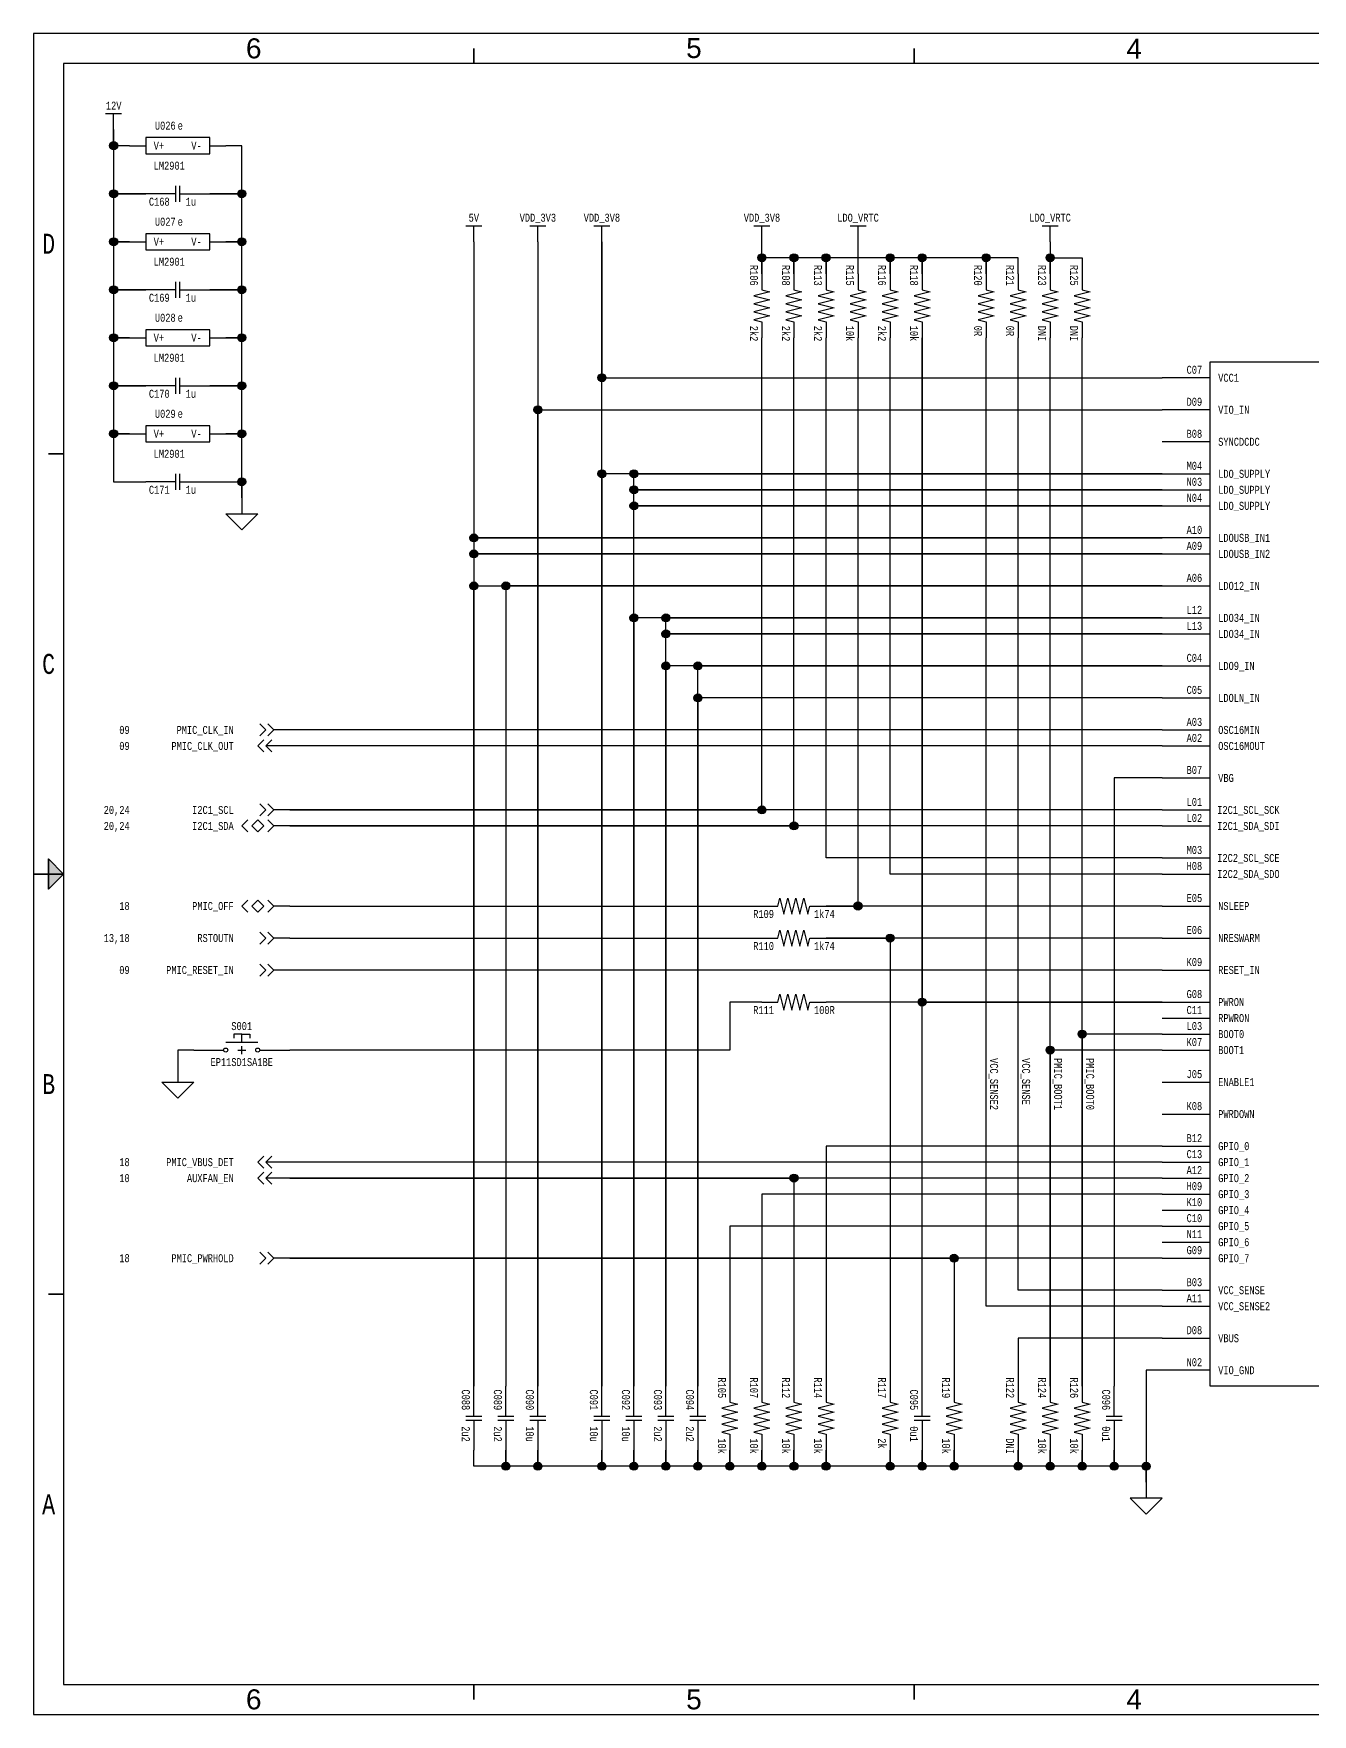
# Paper-space layout '11' of a CAD drawing. Header units: inches. Extents: x 0.2 to 16.8, y 0.2 to 10.8.
# Drawn here: x 0.25 to 8.24, y 0.25 to 10.75 of the extents above; entities that cross this region are included whole.
import ezdxf
from ezdxf.enums import TextEntityAlignment as Align

# ---------------------------------------------------------------- set-up
doc = ezdxf.new("R2010")
doc.units = ezdxf.units.IN
doc.header["$MEASUREMENT"] = 0
for name, color, linetype in [('BORDER', 13, 'Continuous'), ('COMPONENT', 14, 'Continuous'), ('SIGNAL', 84, 'Continuous'), ('TEXT', 252, 'Continuous')]:
    doc.layers.add(name, color=color, linetype=linetype)
doc.styles.add('Monotxt_75', font='monotxt.shx', dxfattribs={"width": 0.75})
doc.styles.get("Standard").update_dxf_attribs({"font": 'arial.ttf'})

# ---------------------------------------------------------------- blocks, each defined once
blk = doc.blocks.new('ANSI B Frame')
at = {"layer": 'BORDER', "lineweight": 35}
h = blk.add_hatch(color=256, dxfattribs=at)
h.dxf.hatch_style = 1
h.paths.add_polyline_path([(0.34375, 5.59375), (0.34375, 5.5), (0.4375, 5.5)])
h.paths.add_polyline_path([(0.4375, 5.5), (0.34375, 5.5), (0.34375, 5.40625)])
at = {"layer": 'BORDER'}
for points in [[(0.25, 0.25), (16.75, 0.25), (16.75, 10.75), (0.25, 10.75)], [(0.4375, 0.4375), (16.5625, 0.4375), (16.5625, 10.5625), (0.4375, 10.5625)]]:
    blk.add_lwpolyline(points, close=True, dxfattribs=at)
at = {"layer": 'BORDER', "lineweight": 35}
for points in [[(3, 10.65625), (3, 10.5625)], [(5.75, 10.65625), (5.75, 10.5625)], [(0.34375, 8.125), (0.4375, 8.125)], [(0.4375, 5.5), (0.25, 5.5)], [(0.34375, 2.875), (0.4375, 2.875)], [(3, 0.34375), (3, 0.4375)], [(5.75, 0.34375), (5.75, 0.4375)]]:
    blk.add_lwpolyline(points, dxfattribs=at)
blk.add_lwpolyline([(0.4375, 5.5), (0.34375, 5.59375), (0.34375, 5.40625)], close=True, dxfattribs=at)
at = {"layer": 'BORDER', "style": 'Monotxt_75', "width": 0.75}
for s, p in [('D', (0.34375, 9.4375)), ('C', (0.34375, 6.8125)), ('B', (0.34375, 4.1875)), ('A', (0.34375, 1.5625))]:
    blk.add_text(s, height=0.125, dxfattribs=at).set_placement(p, align=Align.MIDDLE_CENTER)
at = {"layer": 'BORDER', "flags": 8}
for tag, p in [('ZN6', (1.625, 10.65787)), ('ZN5', (4.375, 10.66009)), ('ZN4', (7.125, 10.65625)), ('ZN3', (9.875, 10.65796)), ('ZN2', (12.625, 10.65574)), ('ZN1', (15.375, 10.65574)), ('ZN6', (1.625, 0.34375)), ('ZN5', (4.375, 0.34375)), ('ZN4', (7.125, 0.34375)), ('ZN3', (9.875, 0.34375)), ('ZN2', (12.625, 0.34375)), ('ZN1', (15.375, 0.34375))]:
    blk.add_attdef(tag, text='', height=0.125, dxfattribs=at).set_placement(p, align=Align.MIDDLE_CENTER)
at = {"layer": 'TEXT', "style": 'Monotxt_75', "width": 0.75, "flags": 8}
for tag, height, p in [('DESRP', 0.0625, (13.625, 1)), ('DWG_NO', 0.1875, (13.9625, 0.7125))]:
    blk.add_attdef(tag, text='', height=height, dxfattribs=at).set_placement(p, align=Align.MIDDLE_LEFT)
for tag, height, p in [('SHTSZ', 0.1875, (13.7375, 0.7125)), ('REV', 0.1875, (16.4125, 0.7125)), ('SCALE', 0.0625, (14.15625, 0.5)), ('REVDATE', 0.0625, (15.11875, 0.5)), ('CURRSHT', 0.0625, (16.0625, 0.5)), ('LASTSHT', 0.0625, (16.4375, 0.5))]:
    blk.add_attdef(tag, text='', height=height, dxfattribs=at).set_placement(p, align=Align.MIDDLE_CENTER)
blk = doc.blocks.new('TPS659037x_A')
blk.add_lwpolyline([(-0.9, 3.2), (0.9, 3.2), (0.9, -3.2), (-0.9, -3.2)], close=True)
for points in [[(-0.9, 3.1), (-1.2, 3.1)], [(1.2, 3.1), (0.9, 3.1)], [(-0.9, 2.9), (-1.2, 2.9)], [(1.2, 2.9), (0.9, 2.9)], [(-0.9, 2.7), (-1.2, 2.7)], [(1.2, 2.7), (0.9, 2.7)], [(-1.2, 2.5), (-0.9, 2.5)], [(1.2, 2.5), (0.9, 2.5)], [(-1.2, 2.4), (-0.9, 2.4)], [(1.2, 2.4), (0.9, 2.4)], [(-1.2, 2.3), (-0.9, 2.3)], [(-0.9, 2.1), (-1.2, 2.1)], [(1.2, 2.2), (0.9, 2.2)], [(1.2, 2.1), (0.9, 2.1)], [(-1.2, 2), (-0.9, 2)], [(1.2, 1.9), (0.9, 1.9)], [(-1.2, 1.8), (-0.9, 1.8)], [(1.2, 1.7), (0.9, 1.7)], [(-1.2, 1.6), (-0.9, 1.6)], [(-1.2, 1.5), (-0.9, 1.5)], [(1.2, 1.5), (0.9, 1.5)], [(-1.2, 1.3), (-0.9, 1.3)], [(1.2, 1.3), (0.9, 1.3)], [(-1.2, 1.1), (-0.9, 1.1)], [(1.2, 1.1), (0.9, 1.1)], [(1.2, 1), (0.9, 1)], [(-1.2, 0.9), (-0.9, 0.9)], [(1.2, 0.9), (0.9, 0.9)], [(-1.2, 0.8), (-0.9, 0.8)], [(1.2, 0.8), (0.9, 0.8)], [(-1.2, 0.6), (-0.9, 0.6)], [(1.2, 0.6), (0.9, 0.6)], [(-1.2, 0.4), (-0.9, 0.4)], [(1.2, 0.4), (0.9, 0.4)], [(-1.2, 0.3), (-0.9, 0.3)], [(1.2, 0.3), (0.9, 0.3)], [(1.2, 0.2), (0.9, 0.2)], [(-1.2, 0.1), (-0.9, 0.1)], [(1.2, 0.1), (0.9, 0.1)], [(-1.2, 0), (-0.9, 0)], [(1.2, -0.1), (0.9, -0.1)], [(-1.2, -0.2), (-0.9, -0.2)], [(1.2, -0.2), (0.9, -0.2)], [(1.2, -0.3), (0.9, -0.3)], [(-1.2, -0.4), (-0.9, -0.4)], [(1.2, -0.4), (0.9, -0.4)], [(-1.2, -0.6), (-0.9, -0.6)], [(1.2, -0.6), (0.9, -0.6)], [(-1.2, -0.8), (-0.9, -0.8)], [(1.2, -0.8), (0.9, -0.8)], [(-1.2, -0.9), (-0.9, -0.9)], [(-1.2, -1), (-0.9, -1)], [(1.2, -1), (0.9, -1)], [(-1.2, -1.1), (-0.9, -1.1)], [(1.2, -1.1), (0.9, -1.1)], [(1.2, -1.2), (0.9, -1.2)], [(-1.2, -1.3), (-0.9, -1.3)], [(1.2, -1.3), (0.9, -1.3)], [(-1.2, -1.5), (-0.9, -1.5)], [(1.2, -1.5), (0.9, -1.5)], [(1.2, -1.6), (0.9, -1.6)], [(-1.2, -1.7), (-0.9, -1.7)], [(1.2, -1.7), (0.9, -1.7)], [(-1.2, -1.8), (-0.9, -1.8)], [(1.2, -1.8), (0.9, -1.8)], [(-1.2, -1.9), (-0.9, -1.9)], [(1.2, -1.9), (0.9, -1.9)], [(-1.2, -2), (-0.9, -2)], [(1.2, -2), (0.9, -2)], [(-1.2, -2.1), (-0.9, -2.1)], [(-1.2, -2.2), (-0.9, -2.2)], [(1.2, -2.1), (0.9, -2.1)], [(1.2, -2.2), (0.9, -2.2)], [(-1.2, -2.3), (-0.9, -2.3)], [(1.2, -2.3), (0.9, -2.3)], [(-1.2, -2.4), (-0.9, -2.4)], [(1.2, -2.4), (0.9, -2.4)], [(1.2, -2.5), (0.9, -2.5)], [(-1.2, -2.6), (-0.9, -2.6)], [(1.2, -2.6), (0.9, -2.6)], [(-1.2, -2.7), (-0.9, -2.7)], [(1.2, -2.7), (0.9, -2.7)], [(1.2, -2.8), (0.9, -2.8)], [(-1.2, -2.9), (-0.9, -2.9)], [(1.2, -2.9), (0.9, -2.9)], [(1.2, -3), (0.9, -3)], [(-0.9, -3.1), (-1.2, -3.1)], [(1.2, -3.1), (0.9, -3.1)]]:
    blk.add_lwpolyline(points)
at = {"color": 7}
for points in [[(-0.1, 0), (0, 0), (0, 0.1)], [(0, -0.1), (0, 0), (0.1, 0)]]:
    blk.add_lwpolyline(points, dxfattribs=at)
at = {"layer": 'TEXT', "style": 'Monotxt_75', "width": 0.75}
for s, p in [('a', (0.85, 3.25)), ('C07', (-0.95, 3.125)), ('D09', (-0.95, 2.925)), ('B08', (-0.95, 2.725)), ('A10', (-0.95, 2.125)), ('A09', (-0.95, 2.025)), ('A06', (-0.95, 1.825)), ('C04', (-0.95, 1.325)), ('C05', (-0.95, 1.125)), ('A03', (-0.95, 0.925)), ('A02', (-0.95, 0.825)), ('B07', (-0.95, 0.625)), ('L01', (-0.95, 0.425)), ('L02', (-0.95, 0.325)), ('M03', (-0.95, 0.125)), ('H08', (-0.95, 0.025)), ('E05', (-0.95, -0.175)), ('E06', (-0.95, -0.375)), ('K09', (-0.95, -0.575)), ('G08', (-0.95, -0.775)), ('C11', (-0.95, -0.875)), ('L03', (-0.95, -0.975)), ('K07', (-0.95, -1.075)), ('J05', (-0.95, -1.275)), ('K08', (-0.95, -1.475)), ('B12', (-0.95, -1.675)), ('C13', (-0.95, -1.775)), ('A12', (-0.95, -1.875)), ('H09', (-0.95, -1.975)), ('K10', (-0.95, -2.075)), ('C10', (-0.95, -2.175)), ('N11', (-0.95, -2.275)), ('G09', (-0.95, -2.375)), ('B03', (-0.95, -2.575)), ('A11', (-0.95, -2.675)), ('D08', (-0.95, -2.875)), ('N02', (-0.95, -3.075))]:
    blk.add_text(s, height=0.05, dxfattribs=at).set_placement(p, align=Align.RIGHT)
for s, p in [('B09', (0.95, 3.125)), ('A08', (0.95, 2.925)), ('C08', (0.95, 2.725)), ('C06', (0.95, 2.525)), ('B06', (0.95, 2.425)), ('K11', (0.95, 2.225)), ('K12', (0.95, 2.125)), ('A05', (0.95, 1.925)), ('B05', (0.95, 1.725)), ('M11', (0.95, 1.525)), ('C01', (0.95, 1.325)), ('J07', (0.95, 1.125)), ('K01', (0.95, 1.025)), ('F08', (0.95, 0.925)), ('G06', (0.95, 0.825)), ('N12', (0.95, 0.625)), ('B04', (0.95, 0.425)), ('B02', (0.95, 0.325)), ('C02', (0.95, 0.225)), ('C03', (0.95, 0.125)), ('A04', (0.95, -0.575)), ('M12', (0.95, -0.775))]:
    blk.add_text(s, height=0.05, dxfattribs=at).set_placement(p)
for s, p in [('VCC1', (-0.85, 3.1)), ('VIO_IN', (-0.85, 2.9)), ('SYNCDCDC', (-0.85, 2.7)), ('LDO_SUPPLY', (-0.85, 2.5)), ('LDO_SUPPLY', (-0.85, 2.4)), ('LDO_SUPPLY', (-0.85, 2.3)), ('LDOUSB_IN1', (-0.85, 2.1)), ('LDOUSB_IN2', (-0.85, 2)), ('LDO12_IN', (-0.85, 1.8)), ('LDO34_IN', (-0.85, 1.6)), ('LDO34_IN', (-0.85, 1.5)), ('LDO9_IN', (-0.85, 1.3)), ('LDOLN_IN', (-0.85, 1.1)), ('OSC16MIN', (-0.85, 0.9)), ('OSC16MOUT', (-0.85, 0.8)), ('VBG', (-0.85, 0.6)), ('I2C1_SCL_SCK', (-0.856, 0.4)), ('I2C1_SDA_SDI', (-0.856, 0.3)), ('I2C2_SCL_SCE', (-0.856, 0.1)), ('I2C2_SDA_SDO', (-0.856, 0)), ('NSLEEP', (-0.85, -0.2)), ('NRESWARM', (-0.85, -0.4)), ('RESET_IN', (-0.85, -0.6)), ('PWRON', (-0.85, -0.8)), ('RPWRON', (-0.85, -0.9)), ('BOOT0', (-0.85, -1)), ('BOOT1', (-0.85, -1.1)), ('ENABLE1', (-0.85, -1.3)), ('PWRDOWN', (-0.85, -1.5)), ('GPIO_0', (-0.85, -1.7)), ('GPIO_1', (-0.85, -1.8)), ('GPIO_2', (-0.85, -1.9)), ('GPIO_3', (-0.85, -2)), ('GPIO_4', (-0.85, -2.1)), ('GPIO_5', (-0.85, -2.2)), ('GPIO_6', (-0.85, -2.3)), ('GPIO_7', (-0.85, -2.4)), ('VCC_SENSE', (-0.85, -2.6)), ('VCC_SENSE2', (-0.85, -2.7)), ('VBUS', (-0.85, -2.9)), ('VIO_GND', (-0.85, -3.1))]:
    blk.add_text(s, height=0.05, dxfattribs=at).set_placement(p, align=Align.MIDDLE_LEFT)
for s, p in [('LDOUSB_OUT', (0.8, 3.1)), ('LDOVRTC_OUT', (0.8, 2.9)), ('LDOVANA_OUT', (0.8, 2.7)), ('LDO1_OUT', (0.8, 2.5)), ('LDO2_OUT', (0.8, 2.4)), ('LDO3_OUT', (0.8, 2.2)), ('LDO4_OUT', (0.8, 2.1)), ('LDO9_OUT', (0.8, 1.9)), ('LDOLN_OUT', (0.8, 1.7)), ('CLK32KGO', (0.85, 1.5)), ('OSC16MCAP', (0.85, 1.3)), ('POWERGOOD', (0.85, 1.1)), ('INT', (0.844, 1)), ('REGEN1', (0.85, 0.9)), ('RESET_OUT', (0.85, 0.8)), ('VPROG', (0.85, 0.6)), ('GPADC_VREF', (0.85, 0.4)), ('GPADC_IN0', (0.85, 0.3)), ('GPADC_IN1', (0.85, 0.2)), ('GPADC_IN2', (0.85, 0.1)), ('NC', (0.85, -0.1)), ('NC', (0.85, -0.2)), ('NC', (0.85, -0.3)), ('NC', (0.85, -0.4)), ('REFGND1', (0.85, -0.6)), ('GND_DIG', (0.85, -0.8)), ('GND_ANA', (0.85, -1)), ('GND_ANA', (0.85, -1.1)), ('GND_ANA', (0.85, -1.2)), ('GND_ANA', (0.85, -1.3)), ('PBKG', (0.85, -1.5)), ('PBKG', (0.85, -1.6)), ('PBKG', (0.85, -1.7)), ('PBKG', (0.85, -1.8)), ('PBKG', (0.85, -1.9)), ('PBKG', (0.85, -2)), ('PBKG', (0.85, -2.1)), ('PBKG', (0.85, -2.2)), ('PBKG', (0.85, -2.3)), ('PBKG', (0.85, -2.4)), ('PBKG', (0.85, -2.5)), ('PBKG', (0.85, -2.6)), ('PBKG', (0.85, -2.7)), ('PBKG', (0.85, -2.8)), ('PBKG', (0.85, -2.9)), ('PBKG', (0.85, -3)), ('PBKG', (0.85, -3.1))]:
    blk.add_text(s, height=0.05, dxfattribs=at).set_placement(p, align=Align.MIDDLE_RIGHT)
blk.add_text('TPS659037xZWS', height=0.05, dxfattribs=at).set_placement((0.85, -3.25), align=Align.TOP_RIGHT)
at = {"layer": 'TEXT', "char_height": 0.05, "line_spacing_factor": 1.2, "style": 'Monotxt_75'}
for s, insert, width, attachment_point in [('M04\\PN03\\PN04', (-0.95, 2.575), 0.4, 3), ('L12\\PL13', (-0.95, 1.675), 0.25, 3), ('C09\\PK04\\PK05\\PL04', (0.95, -0.025), 0.55, 1), ('A07\\PE07\\PF05\\PM13', (0.95, -0.925), 0.55, 1), ('A01\\PA13\\PB10\\PB11\\PD06\\PD07\\PE08\\PF06\\PF07\\PG07\\PH06\\PH07\\PJ06\\PM01\\PM02\\PN01\\PN13', (0.95, -1.425), 0.55, 1)]:
    blk.add_mtext(s, dxfattribs=dict(at, insert=insert, width=width, attachment_point=attachment_point))
at = {"layer": 'TEXT', "style": 'Monotxt_75', "width": 0.75, "flags": 8}
blk.add_attdef('REFNO', text='', height=0.05, dxfattribs=at).set_placement((0.812, 3.25), align=Align.RIGHT)
blk = doc.blocks.new('FLOAT_GND')
blk.add_lwpolyline([(0, 0), (0, -0.05)])
blk.add_lwpolyline([(-0.05, -0.05), (0.05, -0.05), (0, -0.1)], close=True)
blk = doc.blocks.new('CONNECT')
blk.add_hatch(color=256).paths.add_polyline_path([(0.0125, 0, 1), (-0.0125, 0, 1)])
blk.add_circle((0, 0), 0.0125)
blk = doc.blocks.new('RES')
blk.add_lwpolyline([(-0.2, 0), (-0.1, 0), (-0.0875, 0.05), (-0.0625, -0.05), (-0.0375, 0.05), (-0.0125, -0.05), (0.0125, 0.05), (0.0375, -0.05), (0.0625, 0.05), (0.0875, -0.05), (0.1, 0), (0.2, 0)])
at = {"layer": 'TEXT', "style": 'Monotxt_75', "width": 0.75, "flags": 8}
blk.add_attdef('REFID', text='', height=0.05, dxfattribs=at).set_placement((-0.125, -0.025), align=Align.TOP_RIGHT)
blk.add_attdef('VALUE', text='', height=0.05, dxfattribs=at).set_placement((0.125, -0.025), align=Align.TOP_LEFT)
blk = doc.blocks.new('CAP')
for points in [[(0, 0.0125), (0, 0.2)], [(-0.05, 0.0125), (0.05, 0.0125)], [(-0.05, -0.0125), (0.05, -0.0125)], [(0, -0.0125), (0, -0.2)]]:
    blk.add_lwpolyline(points)
at = {"layer": 'TEXT', "style": 'Monotxt_75', "width": 0.75, "flags": 8}
blk.add_attdef('REFID', text='', height=0.05, rotation=270, dxfattribs=at).set_placement((-0.025, 0.05), align=Align.TOP_RIGHT)
blk.add_attdef('VALUE', text='', height=0.05, rotation=270, dxfattribs=at).set_placement((-0.025, -0.05), align=Align.TOP_LEFT)
blk = doc.blocks.new('FROM_CONN')
for points in [[(0, 0), (0.05, 0)], [(0.06875, 0.01875), (0.05, 0), (0.06875, -0.01875)], [(0.09375, 0.01875), (0.075, 0), (0.09375, -0.01875)]]:
    blk.add_lwpolyline(points)
blk = doc.blocks.new('TO_CONN')
for points in [[(0, 0), (0.075, 0)], [(0.05625, 0.01875), (0.075, 0), (0.05625, -0.01875)], [(0.08125, 0.01875), (0.1, 0), (0.08125, -0.01875)]]:
    blk.add_lwpolyline(points)
blk = doc.blocks.new('BIDIR_CONN')
for points in [[(0, 0), (0.05, 0)], [(0.06875, 0.01875), (0.05, 0), (0.06875, -0.01875)], [(0.13125, 0.01875), (0.15, 0), (0.13125, -0.01875)]]:
    blk.add_lwpolyline(points)
blk.add_lwpolyline([(0.1, 0.01875), (0.08125, 0), (0.1, -0.01875), (0.11875, 0)], close=True)
blk = doc.blocks.new('SUPPLY_BUS')
for points in [[(0, 0), (0.05, 0)], [(0.05, 0.025), (0.05, -0.025)]]:
    blk.add_lwpolyline(points)
blk = doc.blocks.new('SWITCH_MOM_PB')
for points in [[(-0.3, 0), (-0.1125, 0)], [(-0.1, 0.05), (0.1, 0.05)], [(0, 0.05), (0, 0.1), (-0.05, 0.1), (-0.05, 0.075)], [(0, 0.1), (0.05, 0.1), (0.05, 0.075)], [(0.1125, 0), (0.3, 0)]]:
    blk.add_lwpolyline(points)
at = {"color": 7}
for points in [[(-0.025, 0), (0, 0), (0, 0.025)], [(0, -0.025), (0, 0), (0.025, 0)]]:
    blk.add_lwpolyline(points, dxfattribs=at)
for centre in [(-0.1, 0), (0.1, 0)]:
    blk.add_circle(centre, 0.0125)
at = {"layer": 'TEXT', "style": 'Monotxt_75', "width": 0.75, "flags": 8}
blk.add_attdef('REFID', text='', height=0.05, dxfattribs=at).set_placement((0, 0.125), align=Align.CENTER)
blk.add_attdef('MFGPN', text='', height=0.05, dxfattribs=at).set_placement((0, -0.05), align=Align.TOP_CENTER)
blk = doc.blocks.new('OPAMP_GEN_PWR')
for points in [[(-0.3, 0), (-0.2, 0)], [(0.2, 0), (0.3, 0)]]:
    blk.add_lwpolyline(points)
blk.add_lwpolyline([(-0.2, -0.05), (0.2, -0.05), (0.2, 0.05), (-0.2, 0.05)], close=True)
at = {"layer": 'TEXT', "style": 'Monotxt_75', "width": 0.75}
blk.add_text('V+', height=0.05, dxfattribs=at).set_placement((-0.15, 0), align=Align.MIDDLE_LEFT)
blk.add_text('V-', height=0.05, dxfattribs=at).set_placement((0.15, 0), align=Align.MIDDLE_RIGHT)
at = {"layer": 'TEXT', "style": 'Monotxt_75', "width": 0.75, "flags": 8}
for tag, p in [('REFID', (-0.0125, 0.1)), ('VP', (-0.225, 0.025))]:
    blk.add_attdef(tag, text='', height=0.05, dxfattribs=at).set_placement(p, align=Align.RIGHT)
for tag, p in [('INST', (0, 0.1)), ('VN', (0.225, 0.025))]:
    blk.add_attdef(tag, p, '', height=0.05, dxfattribs=at)
blk.add_attdef('MFGPN', text='', height=0.05, dxfattribs=at).set_placement((-0.15, -0.1), align=Align.TOP_LEFT)

psp = doc.layouts.new('11')

# ---------------------------------------------------------------- linework, layer by layer
at = {"layer": 'SIGNAL'}
for points in [[(0.85, 10.05), (0.75, 10.05), (0.75, 10.15), (0.75, 9.75), (0.95, 9.75), (0.775, 9.75), (0.75, 9.725), (0.75, 9.45), (0.85, 9.45), (0.775, 9.45), (0.75, 9.425), (0.75, 9.15), (0.95, 9.15), (0.775, 9.15), (0.75, 9.125), (0.75, 8.85), (0.85, 8.85), (0.775, 8.85), (0.75, 8.825), (0.75, 8.55), (0.95, 8.55), (0.775, 8.55), (0.75, 8.525), (0.75, 8.25), (0.85, 8.25), (0.775, 8.25), (0.75, 8.225), (0.75, 7.95), (0.95, 7.95)], [(1.35, 7.95), (1.55, 7.95), (1.55, 7.85), (1.55, 8.25), (1.45, 8.25), (1.525, 8.25), (1.55, 8.275), (1.55, 8.55), (1.35, 8.55), (1.525, 8.55), (1.55, 8.575), (1.55, 8.85), (1.45, 8.85), (1.525, 8.85), (1.55, 8.875), (1.55, 9.15), (1.35, 9.15), (1.525, 9.15), (1.55, 9.175), (1.55, 9.45), (1.45, 9.45), (1.525, 9.45), (1.55, 9.475), (1.55, 9.75), (1.35, 9.75), (1.525, 9.75), (1.55, 9.775), (1.55, 10.05), (1.45, 10.05)], [(3, 9.45), (3, 7.625), (3.025, 7.6), (7.3, 7.6), (3, 7.6), (3, 7.5), (7.3, 7.5), (3.025, 7.5), (3, 7.475), (3, 2.3), (3, 7.3), (7.3, 7.3), (3.2, 7.3), (3.2, 2.3)], [(7.3, 6.6), (4.4, 6.6), (4.4, 2.3), (4.4, 6.8), (7.3, 6.8), (4.2, 6.8), (4.2, 2.3), (4.2, 7), (7.3, 7), (4.225, 7), (4.2, 7.025), (4.2, 7.1), (7.3, 7.1), (4, 7.1), (4, 2.3), (4, 7.8), (7.3, 7.8), (4.025, 7.8), (4, 7.825), (4, 7.9), (7.3, 7.9), (4.025, 7.9), (4, 7.925), (4, 8), (7.3, 8), (3.8, 8), (3.8, 2.3), (3.8, 9.45), (3.8, 8.6), (7.3, 8.6)], [(6.4, 9.25), (6.4, 9.35), (6.2, 9.35), (6.2, 9.25), (6.2, 9.325), (6.175, 9.35), (5.8, 9.35), (5.8, 9.25), (5.8, 9.325), (5.775, 9.35), (5.625, 9.35), (5.6, 9.325), (5.6, 9.25), (5.6, 9.35), (5.2, 9.35), (5.2, 9.25), (5.2, 9.325), (5.175, 9.35), (5, 9.35), (5, 9.25), (5, 9.325), (4.975, 9.35), (4.8, 9.35), (4.8, 9.25), (4.8, 9.45)], [(5.4, 9.25), (5.4, 9.45)], [(6.6, 9.45), (6.6, 9.25), (6.6, 9.35), (6.8, 9.35), (6.8, 9.25)], [(3.4, 9.45), (3.4, 2.3), (3.4, 8.4), (7.3, 8.4)], [(7.3, 5.9), (1.85, 5.9), (4.8, 5.9), (4.8, 8.85)], [(7.3, 5.8), (1.85, 5.8), (5, 5.8), (5, 8.85)], [(7.3, 5.3), (5.2, 5.3), (5.4, 5.3), (5.4, 8.85)], [(5.8, 2.3), (5.8, 8.85), (5.8, 4.7), (7.3, 4.7), (5.2, 4.7)], [(7.3, 5.6), (5.2, 5.6), (5.2, 8.85)], [(7.3, 5.5), (5.6, 5.5), (5.6, 8.85)], [(7.3, 2.8), (6.2, 2.8), (6.2, 8.85)], [(7.3, 2.9), (6.4, 2.9), (6.4, 8.85)], [(7.3, 4.4), (6.6, 4.4), (6.6, 2.3), (6.6, 8.85)], [(7.3, 4.5), (6.8, 4.5), (6.8, 2.3), (6.8, 8.85)], [(7.3, 6.4), (1.85, 6.4)], [(7.3, 6.3), (1.85, 6.3)], [(7.3, 6.1), (7, 6.1), (7, 2.3)], [(1.85, 5.3), (4.8, 5.3)], [(1.85, 5.1), (4.8, 5.1)], [(7.3, 5.1), (5.2, 5.1), (5.6, 5.1), (5.6, 2.3)], [(7.3, 4.9), (1.85, 4.9)], [(4.8, 4.7), (4.6, 4.7), (4.6, 4.4), (1.85, 4.4)], [(1.25, 4.4), (1.15, 4.4), (1.15, 4.3)], [(7.3, 3.8), (5.2, 3.8), (5.2, 2.3)], [(7.3, 3.7), (1.85, 3.7)], [(7.3, 3.6), (1.85, 3.6), (5, 3.6), (5, 2.3)], [(7.3, 3.5), (4.8, 3.5), (4.8, 2.3)], [(7.3, 3.3), (4.6, 3.3), (4.6, 2.3)], [(7.3, 3.1), (1.85, 3.1), (6, 3.1), (6, 2.3)], [(7.3, 2.6), (6.4, 2.6), (6.4, 2.3)], [(7.3, 2.4), (7.2, 2.4), (7.2, 1.7), (7.2, 1.8), (7, 1.8), (7, 1.9), (7, 1.825), (6.975, 1.8), (6.8, 1.8), (6.8, 1.9), (6.8, 1.825), (6.775, 1.8), (6.6, 1.8), (6.6, 1.9), (6.6, 1.825), (6.575, 1.8), (6.4, 1.8), (6.4, 1.9), (6.4, 1.825), (6.375, 1.8), (6, 1.8), (6, 1.9), (6, 1.825), (5.975, 1.8), (5.8, 1.8), (5.8, 1.9), (5.8, 1.825), (5.775, 1.8), (5.6, 1.8), (5.6, 1.9), (5.6, 1.825), (5.575, 1.8), (5.2, 1.8), (5.2, 1.9), (5.2, 1.825), (5.175, 1.8), (5, 1.8), (5, 1.9), (5, 1.825), (4.975, 1.8), (4.8, 1.8), (4.8, 1.9), (4.8, 1.825), (4.775, 1.8), (4.6, 1.8), (4.6, 1.9), (4.6, 1.825), (4.575, 1.8), (4.4, 1.8), (4.4, 1.9), (4.4, 1.825), (4.375, 1.8), (4.2, 1.8), (4.2, 1.9), (4.2, 1.825), (4.175, 1.8), (4, 1.8), (4, 1.9), (4, 1.825), (3.975, 1.8), (3.8, 1.8), (3.8, 1.9), (3.8, 1.825), (3.775, 1.8), (3.4, 1.8), (3.4, 1.9), (3.4, 1.825), (3.375, 1.8), (3.2, 1.8), (3.2, 1.9), (3.2, 1.825), (3.175, 1.8), (3, 1.8), (3, 1.9)]]:
    psp.add_lwpolyline(points, dxfattribs=at)

# ---------------------------------------------------------------- block references
ref = psp.add_blockref('ANSI B Frame', (0, 0))
ref.add_attrib('ZN4', '4', dxfattribs={"layer": 'BORDER', "height": 0.125}).set_placement((7.125, 0.344), align=Align.MIDDLE_CENTER)
ref.add_attrib('ZN4', '4', dxfattribs={"layer": 'BORDER', "height": 0.125}).set_placement((7.125, 10.656), align=Align.MIDDLE_CENTER)
ref.add_attrib('ZN5', '5', dxfattribs={"layer": 'BORDER', "height": 0.125}).set_placement((4.375, 0.344), align=Align.MIDDLE_CENTER)
ref.add_attrib('ZN5', '5', dxfattribs={"layer": 'BORDER', "height": 0.125}).set_placement((4.375, 10.66), align=Align.MIDDLE_CENTER)
ref.add_attrib('ZN6', '6', dxfattribs={"layer": 'BORDER', "height": 0.125}).set_placement((1.625, 0.344), align=Align.MIDDLE_CENTER)
ref.add_attrib('ZN6', '6', dxfattribs={"layer": 'BORDER', "height": 0.125}).set_placement((1.625, 10.658), align=Align.MIDDLE_CENTER)
at = {"layer": 'COMPONENT', "xscale": 2, "yscale": 2, "zscale": 2}
for name, p, rotation in [('SUPPLY_BUS', (0.75, 10.15), 90), ('SUPPLY_BUS', (3, 9.45), 90), ('SUPPLY_BUS', (3.4, 9.45), 90), ('SUPPLY_BUS', (3.8, 9.45), 90), ('SUPPLY_BUS', (4.8, 9.45), 90), ('SUPPLY_BUS', (5.4, 9.45), 90), ('SUPPLY_BUS', (6.6, 9.45), 90), ('FROM_CONN', (1.85, 6.4), 180), ('TO_CONN', (1.85, 6.3), 180), ('FROM_CONN', (1.85, 5.9), 180), ('FROM_CONN', (1.85, 5.1), 180), ('FROM_CONN', (1.85, 4.9), 180), ('TO_CONN', (1.85, 3.7), 180), ('TO_CONN', (1.85, 3.6), 180), ('FROM_CONN', (1.85, 3.1), 180)]:
    psp.add_blockref(name, p, dxfattribs=dict(at, rotation=rotation))
at = {"layer": 'COMPONENT'}
for name, p, values in [('OPAMP_GEN_PWR', (1.15, 10.05), {'REFID': 'U026', 'INST': 'e', 'MFGPN': 'LM2901'}), ('OPAMP_GEN_PWR', (1.15, 9.45), {'REFID': 'U027', 'INST': 'e', 'MFGPN': 'LM2901'}), ('OPAMP_GEN_PWR', (1.15, 8.85), {'REFID': 'U028', 'INST': 'e', 'MFGPN': 'LM2901'}), ('OPAMP_GEN_PWR', (1.15, 8.25), {'REFID': 'U029', 'INST': 'e', 'MFGPN': 'LM2901'}), ('RES', (5, 5.3), {'REFID': 'R109', 'VALUE': '1k74'}), ('RES', (5, 5.1), {'REFID': 'R110', 'VALUE': '1k74'}), ('RES', (5, 4.7), {'REFID': 'R111', 'VALUE': '100R'}), ('SWITCH_MOM_PB', (1.55, 4.4), {'REFID': 'S001', 'MFGPN': 'EP11SD1SA1BE'})]:
    psp.add_blockref(name, p, dxfattribs=at).add_auto_attribs(values)
ref = psp.add_blockref('CAP', (1.15, 9.75), dxfattribs=dict(at, rotation=90))
ref.add_attrib('REFID', 'C168', dxfattribs={"layer": 'TEXT', "height": 0.05, "style": 'Monotxt_75', "width": 0.75}).set_placement((1.1, 9.725), align=Align.TOP_RIGHT)
ref.add_attrib('VALUE', '1u', dxfattribs={"layer": 'TEXT', "height": 0.05, "style": 'Monotxt_75', "width": 0.75}).set_placement((1.2, 9.725), align=Align.TOP_LEFT)
at = {"layer": 'COMPONENT', "rotation": 270}
for p, values in [((4.8, 9.05), {'REFID': 'R106', 'VALUE': '2k2'}), ((5, 9.05), {'REFID': 'R108', 'VALUE': '2k2'}), ((5.2, 9.05), {'REFID': 'R113', 'VALUE': '2k2'}), ((5.4, 9.05), {'REFID': 'R115', 'VALUE': '10k'}), ((5.6, 9.05), {'REFID': 'R116', 'VALUE': '2k2'}), ((5.8, 9.05), {'REFID': 'R118', 'VALUE': '10k'}), ((6.2, 9.05), {'REFID': 'R120', 'VALUE': '0R'}), ((6.4, 9.05), {'REFID': 'R121', 'VALUE': '0R'}), ((6.6, 9.05), {'REFID': 'R123', 'VALUE': 'DNI'}), ((6.8, 9.05), {'REFID': 'R125', 'VALUE': 'DNI'}), ((4.6, 2.1), {'REFID': 'R105', 'VALUE': '10k'}), ((4.8, 2.1), {'REFID': 'R107', 'VALUE': '10k'}), ((5, 2.1), {'REFID': 'R112', 'VALUE': '10k'}), ((5.2, 2.1), {'REFID': 'R114', 'VALUE': '10k'}), ((5.6, 2.1), {'REFID': 'R117', 'VALUE': '2k'}), ((6, 2.1), {'REFID': 'R119', 'VALUE': '10k'}), ((6.4, 2.1), {'REFID': 'R122', 'VALUE': 'DNI'}), ((6.6, 2.1), {'REFID': 'R124', 'VALUE': '10k'}), ((6.8, 2.1), {'REFID': 'R126', 'VALUE': '10k'})]:
    psp.add_blockref('RES', p, dxfattribs=at).add_auto_attribs(values)
at = {"layer": 'COMPONENT'}
ref = psp.add_blockref('CAP', (1.15, 9.15), dxfattribs=dict(at, rotation=90))
ref.add_attrib('REFID', 'C169', dxfattribs={"layer": 'TEXT', "height": 0.05, "style": 'Monotxt_75', "width": 0.75}).set_placement((1.1, 9.125), align=Align.TOP_RIGHT)
ref.add_attrib('VALUE', '1u', dxfattribs={"layer": 'TEXT', "height": 0.05, "style": 'Monotxt_75', "width": 0.75}).set_placement((1.2, 9.125), align=Align.TOP_LEFT)
ref = psp.add_blockref('TPS659037x_A', (8.5, 5.5), dxfattribs=at)
ref.add_attrib('REFNO', 'U014', dxfattribs={"layer": 'TEXT', "height": 0.05, "style": 'Monotxt_75', "width": 0.75}).set_placement((9.312, 8.75), align=Align.RIGHT)
ref = psp.add_blockref('CAP', (1.15, 8.55), dxfattribs=dict(at, rotation=90))
ref.add_attrib('REFID', 'C170', dxfattribs={"layer": 'TEXT', "height": 0.05, "style": 'Monotxt_75', "width": 0.75}).set_placement((1.1, 8.525), align=Align.TOP_RIGHT)
ref.add_attrib('VALUE', '1u', dxfattribs={"layer": 'TEXT', "height": 0.05, "style": 'Monotxt_75', "width": 0.75}).set_placement((1.2, 8.525), align=Align.TOP_LEFT)
ref = psp.add_blockref('CAP', (1.15, 7.95), dxfattribs=dict(at, rotation=90))
ref.add_attrib('REFID', 'C171', dxfattribs={"layer": 'TEXT', "height": 0.05, "style": 'Monotxt_75', "width": 0.75}).set_placement((1.1, 7.925), align=Align.TOP_RIGHT)
ref.add_attrib('VALUE', '1u', dxfattribs={"layer": 'TEXT', "height": 0.05, "style": 'Monotxt_75', "width": 0.75}).set_placement((1.2, 7.925), align=Align.TOP_LEFT)
at = {"layer": 'COMPONENT', "yscale": 2, "zscale": 2}
for name, p, xscale in [('FLOAT_GND', (1.55, 7.85), 2), ('BIDIR_CONN', (1.85, 5.8), -2), ('BIDIR_CONN', (1.85, 5.3), -2), ('FLOAT_GND', (1.15, 4.3), 2), ('FLOAT_GND', (7.2, 1.7), -2)]:
    psp.add_blockref(name, p, dxfattribs=dict(at, xscale=xscale))
at = {"layer": 'COMPONENT'}
ref = psp.add_blockref('CAP', (3, 2.1), dxfattribs=at)
ref.add_attrib('REFID', 'C088', dxfattribs={"layer": 'TEXT', "height": 0.05, "rotation": 270, "style": 'Monotxt_75', "width": 0.75}).set_placement((2.975, 2.15), align=Align.TOP_RIGHT)
ref.add_attrib('VALUE', '2u2', dxfattribs={"layer": 'TEXT', "height": 0.05, "rotation": 270, "style": 'Monotxt_75', "width": 0.75}).set_placement((2.975, 2.05), align=Align.TOP_LEFT)
ref = psp.add_blockref('CAP', (3.2, 2.1), dxfattribs=at)
ref.add_attrib('REFID', 'C089', dxfattribs={"layer": 'TEXT', "height": 0.05, "rotation": 270, "style": 'Monotxt_75', "width": 0.75}).set_placement((3.175, 2.15), align=Align.TOP_RIGHT)
ref.add_attrib('VALUE', '2u2', dxfattribs={"layer": 'TEXT', "height": 0.05, "rotation": 270, "style": 'Monotxt_75', "width": 0.75}).set_placement((3.175, 2.05), align=Align.TOP_LEFT)
ref = psp.add_blockref('CAP', (3.4, 2.1), dxfattribs=at)
ref.add_attrib('REFID', 'C090', dxfattribs={"layer": 'TEXT', "height": 0.05, "rotation": 270, "style": 'Monotxt_75', "width": 0.75}).set_placement((3.375, 2.15), align=Align.TOP_RIGHT)
ref.add_attrib('VALUE', '10u', dxfattribs={"layer": 'TEXT', "height": 0.05, "rotation": 270, "style": 'Monotxt_75', "width": 0.75}).set_placement((3.375, 2.05), align=Align.TOP_LEFT)
ref = psp.add_blockref('CAP', (3.8, 2.1), dxfattribs=at)
ref.add_attrib('REFID', 'C091', dxfattribs={"layer": 'TEXT', "height": 0.05, "rotation": 270, "style": 'Monotxt_75', "width": 0.75}).set_placement((3.775, 2.15), align=Align.TOP_RIGHT)
ref.add_attrib('VALUE', '10u', dxfattribs={"layer": 'TEXT', "height": 0.05, "rotation": 270, "style": 'Monotxt_75', "width": 0.75}).set_placement((3.775, 2.05), align=Align.TOP_LEFT)
ref = psp.add_blockref('CAP', (4, 2.1), dxfattribs=at)
ref.add_attrib('REFID', 'C092', dxfattribs={"layer": 'TEXT', "height": 0.05, "rotation": 270, "style": 'Monotxt_75', "width": 0.75}).set_placement((3.975, 2.15), align=Align.TOP_RIGHT)
ref.add_attrib('VALUE', '10u', dxfattribs={"layer": 'TEXT', "height": 0.05, "rotation": 270, "style": 'Monotxt_75', "width": 0.75}).set_placement((3.975, 2.05), align=Align.TOP_LEFT)
ref = psp.add_blockref('CAP', (4.2, 2.1), dxfattribs=at)
ref.add_attrib('REFID', 'C093', dxfattribs={"layer": 'TEXT', "height": 0.05, "rotation": 270, "style": 'Monotxt_75', "width": 0.75}).set_placement((4.175, 2.15), align=Align.TOP_RIGHT)
ref.add_attrib('VALUE', '2u2', dxfattribs={"layer": 'TEXT', "height": 0.05, "rotation": 270, "style": 'Monotxt_75', "width": 0.75}).set_placement((4.175, 2.05), align=Align.TOP_LEFT)
ref = psp.add_blockref('CAP', (4.4, 2.1), dxfattribs=at)
ref.add_attrib('REFID', 'C094', dxfattribs={"layer": 'TEXT', "height": 0.05, "rotation": 270, "style": 'Monotxt_75', "width": 0.75}).set_placement((4.375, 2.15), align=Align.TOP_RIGHT)
ref.add_attrib('VALUE', '2u2', dxfattribs={"layer": 'TEXT', "height": 0.05, "rotation": 270, "style": 'Monotxt_75', "width": 0.75}).set_placement((4.375, 2.05), align=Align.TOP_LEFT)
ref = psp.add_blockref('CAP', (5.8, 2.1), dxfattribs=at)
ref.add_attrib('REFID', 'C095', dxfattribs={"layer": 'TEXT', "height": 0.05, "rotation": 270, "style": 'Monotxt_75', "width": 0.75}).set_placement((5.775, 2.15), align=Align.TOP_RIGHT)
ref.add_attrib('VALUE', '0u1', dxfattribs={"layer": 'TEXT', "height": 0.05, "rotation": 270, "style": 'Monotxt_75', "width": 0.75}).set_placement((5.775, 2.05), align=Align.TOP_LEFT)
ref = psp.add_blockref('CAP', (7, 2.1), dxfattribs=at)
ref.add_attrib('REFID', 'C096', dxfattribs={"layer": 'TEXT', "height": 0.05, "rotation": 270, "style": 'Monotxt_75', "width": 0.75}).set_placement((6.975, 2.15), align=Align.TOP_RIGHT)
ref.add_attrib('VALUE', '0u1', dxfattribs={"layer": 'TEXT', "height": 0.05, "rotation": 270, "style": 'Monotxt_75', "width": 0.75}).set_placement((6.975, 2.05), align=Align.TOP_LEFT)
at = {"layer": 'SIGNAL', "xscale": 2, "yscale": 2, "zscale": 2}
for p in [(0.75, 10.05), (0.75, 9.75), (1.55, 9.75), (0.75, 9.45), (1.55, 9.45), (4.8, 9.35), (5, 9.35), (5.2, 9.35), (5.6, 9.35), (5.8, 9.35), (6.2, 9.35), (6.6, 9.35), (0.75, 9.15), (1.55, 9.15), (0.75, 8.85), (1.55, 8.85), (3.8, 8.6), (0.75, 8.55), (1.55, 8.55), (3.4, 8.4), (0.75, 8.25), (1.55, 8.25), (3.8, 8), (4, 8), (1.55, 7.95), (4, 7.9), (4, 7.8), (3, 7.6), (3, 7.5), (3, 7.3), (3.2, 7.3), (4, 7.1), (4.2, 7.1), (4.2, 7), (4.4, 6.8), (4.2, 6.8), (4.4, 6.6), (4.8, 5.9), (5, 5.8), (5.4, 5.3), (5.6, 5.1), (5.8, 4.7), (6.8, 4.5), (6.6, 4.4), (5, 3.6), (6, 3.1), (3.2, 1.8), (3.4, 1.8), (3.8, 1.8), (4, 1.8), (4.2, 1.8), (4.4, 1.8), (4.6, 1.8), (4.8, 1.8), (5, 1.8), (5.2, 1.8), (5.6, 1.8), (5.8, 1.8), (6, 1.8), (6.4, 1.8), (6.6, 1.8), (6.8, 1.8), (7, 1.8), (7.2, 1.8)]:
    psp.add_blockref('CONNECT', p, dxfattribs=at)

# ---------------------------------------------------------------- texts
at = {"layer": 'TEXT', "style": 'Monotxt_75', "width": 0.75}
for s, p in [('12V', (0.75, 10.275)), ('5V', (3, 9.575)), ('VDD_3V3', (3.4, 9.575)), ('VDD_3V8', (3.8, 9.575)), ('VDD_3V8', (4.8, 9.575)), ('LDO_VRTC', (5.4, 9.575)), ('LDO_VRTC', (6.6, 9.575))]:
    psp.add_text(s, height=0.05, dxfattribs=at).set_placement(p, align=Align.CENTER)
for s, p in [('09', (0.85, 6.4)), ('PMIC_CLK_IN', (1.5, 6.4)), ('09', (0.85, 6.3)), ('PMIC_CLK_OUT', (1.5, 6.3)), ('20,24', (0.85, 5.9)), ('I2C1_SCL', (1.5, 5.9)), ('20,24', (0.85, 5.8)), ('I2C1_SDA', (1.5, 5.8)), ('18', (0.85, 5.3)), ('PMIC_OFF', (1.5, 5.3)), ('13,18', (0.85, 5.1)), ('RSTOUTN', (1.5, 5.1)), ('09', (0.85, 4.9)), ('PMIC_RESET_IN', (1.5, 4.9)), ('18', (0.85, 3.7)), ('PMIC_VBUS_DET', (1.5, 3.7)), ('10', (0.85, 3.6)), ('AUXFAN_EN', (1.5, 3.6)), ('18', (0.85, 3.1)), ('PMIC_PWRHOLD', (1.5, 3.1))]:
    psp.add_text(s, height=0.05, dxfattribs=at).set_placement(p, align=Align.MIDDLE_RIGHT)
for s, p in [('VCC_SENSE2', (6.225, 4.35)), ('VCC_SENSE', (6.425, 4.35)), ('PMIC_BOOT1', (6.625, 4.35)), ('PMIC_BOOT0', (6.825, 4.35))]:
    psp.add_text(s, height=0.05, rotation=270, dxfattribs=at).set_placement(p)

doc.saveas('drawing.dxf')
